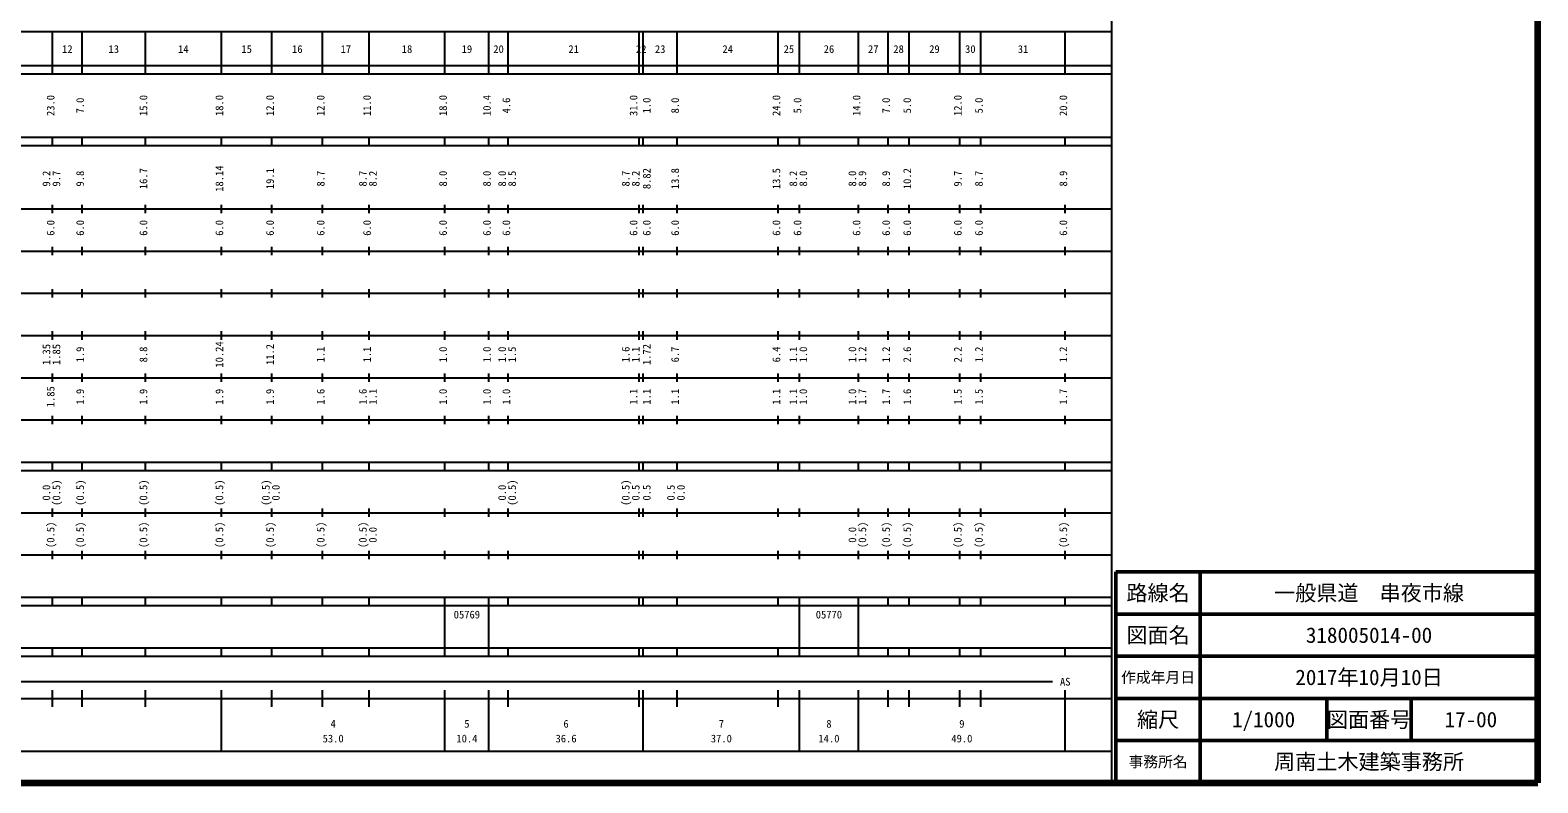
# Model space of a CAD drawing. Units: millimetres on the paper, enlarged 1000 times. Extents: x 40000 to 680000, y 20000 to 380000.
# Drawn here: x 322692 to 680000, y 20000 to 198357 of the extents above; entities that cross this region are included whole.
import ezdxf
from ezdxf.enums import TextEntityAlignment as Align

# ---------------------------------------------------------------- set-up
doc = ezdxf.new("R2010")
doc.units = ezdxf.units.MM
doc.header["$LTSCALE"] = 1000
for name, color, linetype, lineweight in [('M-TTL', 2, 'Continuous', 140), ('M-TTL-BAND', 7, 'Continuous', 25), ('M-TTL-FRAM', 2, 'Continuous', 50), ('M-TTL-LINE', 7, 'Continuous', 50)]:
    doc.layers.add(name, color=color, linetype=linetype, lineweight=lineweight)
doc.layers.add('M-TTL-TXT', color=7, linetype='Continuous')
doc.styles.add('ＭＳ ゴシック', font='')
doc.styles.get('ＭＳ ゴシック').set_extended_font_data('MS Gothic')

msp = doc.modelspace()

# ---------------------------------------------------------------- linework, layer by layer
at = {"layer": 'M-TTL'}
for p, q in [((680000, 20000), (680000, 380000)), ((40000, 20000), (680000, 20000))]:
    msp.add_line(p, q, dxfattribs=at)
at = {"layer": 'M-TTL-BAND'}
for p, q in [((579000, 20000), (579000, 370000)), ((68000, 198000), (579000, 198000)), ((328000, 188000), (328000, 198000)), ((335000, 188000), (335000, 198000)), ((350000, 188000), (350000, 198000)), ((368000, 188000), (368000, 198000)), ((380000, 188000), (380000, 198000)), ((392000, 188000), (392000, 198000)), ((403000, 188000), (403000, 198000)), ((421000, 188000), (421000, 198000)), ((431400, 188000), (431400, 198000)), ((436000, 188000), (436000, 198000)), ((467000, 188000), (467000, 198000)), ((468000, 188000), (468000, 198000)), ((476000, 188000), (476000, 198000)), ((500000, 188000), (500000, 198000)), ((505000, 188000), (505000, 198000)), ((519000, 188000), (519000, 198000)), ((526000, 188000), (526000, 198000)), ((531000, 188000), (531000, 198000)), ((543000, 188000), (543000, 198000)), ((548000, 188000), (548000, 198000)), ((568000, 188000), (568000, 198000)), ((40000, 190000), (579000, 190000)), ((40000, 188000), (579000, 188000)), ((40000, 173000), (579000, 173000)), ((328000, 171000), (328000, 173000)), ((335000, 171000), (335000, 173000)), ((350000, 171000), (350000, 173000)), ((368000, 171000), (368000, 173000)), ((380000, 171000), (380000, 173000)), ((392000, 171000), (392000, 173000)), ((403000, 171000), (403000, 173000)), ((421000, 171000), (421000, 173000)), ((431400, 171000), (431400, 173000)), ((436000, 171000), (436000, 173000)), ((467000, 171000), (467000, 173000)), ((468000, 171000), (468000, 173000)), ((476000, 171000), (476000, 173000)), ((500000, 171000), (500000, 173000)), ((505000, 171000), (505000, 173000)), ((519000, 171000), (519000, 173000)), ((526000, 171000), (526000, 173000)), ((531000, 171000), (531000, 173000)), ((543000, 171000), (543000, 173000)), ((548000, 171000), (548000, 173000)), ((568000, 171000), (568000, 173000)), ((40000, 171000), (579000, 171000)), ((40000, 156000), (579000, 156000)), ((328000, 155000), (328000, 157000)), ((335000, 155000), (335000, 157000)), ((350000, 155000), (350000, 157000)), ((368000, 155000), (368000, 157000)), ((380000, 155000), (380000, 157000)), ((392000, 155000), (392000, 157000)), ((403000, 155000), (403000, 157000)), ((421000, 155000), (421000, 157000)), ((431400, 155000), (431400, 157000)), ((436000, 155000), (436000, 157000)), ((467000, 155000), (467000, 157000)), ((468000, 155000), (468000, 157000)), ((476000, 155000), (476000, 157000)), ((500000, 155000), (500000, 157000)), ((505000, 155000), (505000, 157000)), ((519000, 155000), (519000, 157000)), ((526000, 155000), (526000, 157000)), ((531000, 155000), (531000, 157000)), ((543000, 155000), (543000, 157000)), ((548000, 155000), (548000, 157000)), ((568000, 155000), (568000, 157000)), ((328000, 145000), (328000, 147000)), ((335000, 145000), (335000, 147000)), ((350000, 145000), (350000, 147000)), ((368000, 145000), (368000, 147000)), ((380000, 145000), (380000, 147000)), ((392000, 145000), (392000, 147000)), ((403000, 145000), (403000, 147000)), ((421000, 145000), (421000, 147000)), ((431400, 145000), (431400, 147000)), ((436000, 145000), (436000, 147000)), ((467000, 145000), (467000, 147000)), ((468000, 145000), (468000, 147000)), ((476000, 145000), (476000, 147000)), ((500000, 145000), (500000, 147000)), ((505000, 145000), (505000, 147000)), ((519000, 145000), (519000, 147000)), ((526000, 145000), (526000, 147000)), ((531000, 145000), (531000, 147000)), ((543000, 145000), (543000, 147000)), ((548000, 145000), (548000, 147000)), ((568000, 145000), (568000, 147000)), ((46000, 146000), (579000, 146000)), ((52000, 136000), (579000, 136000)), ((328000, 135000), (328000, 137000)), ((335000, 135000), (335000, 137000)), ((350000, 135000), (350000, 137000)), ((368000, 135000), (368000, 137000)), ((380000, 135000), (380000, 137000)), ((392000, 135000), (392000, 137000)), ((403000, 135000), (403000, 137000)), ((421000, 135000), (421000, 137000)), ((431400, 135000), (431400, 137000)), ((436000, 135000), (436000, 137000)), ((467000, 135000), (467000, 137000)), ((468000, 135000), (468000, 137000)), ((476000, 135000), (476000, 137000)), ((500000, 135000), (500000, 137000)), ((505000, 135000), (505000, 137000)), ((519000, 135000), (519000, 137000)), ((526000, 135000), (526000, 137000)), ((531000, 135000), (531000, 137000)), ((543000, 135000), (543000, 137000)), ((548000, 135000), (548000, 137000)), ((568000, 135000), (568000, 137000)), ((46000, 126000), (579000, 126000)), ((328000, 125000), (328000, 127000)), ((335000, 125000), (335000, 127000)), ((350000, 125000), (350000, 127000)), ((368000, 125000), (368000, 127000)), ((380000, 125000), (380000, 127000)), ((392000, 125000), (392000, 127000)), ((403000, 125000), (403000, 127000)), ((421000, 125000), (421000, 127000)), ((431400, 125000), (431400, 127000)), ((436000, 125000), (436000, 127000)), ((467000, 125000), (467000, 127000)), ((468000, 125000), (468000, 127000)), ((476000, 125000), (476000, 127000)), ((500000, 125000), (500000, 127000)), ((505000, 125000), (505000, 127000)), ((519000, 125000), (519000, 127000)), ((526000, 125000), (526000, 127000)), ((531000, 125000), (531000, 127000)), ((543000, 125000), (543000, 127000)), ((548000, 125000), (548000, 127000)), ((568000, 125000), (568000, 127000)), ((52000, 116000), (579000, 116000)), ((328000, 115000), (328000, 117000)), ((335000, 115000), (335000, 117000)), ((350000, 115000), (350000, 117000)), ((368000, 115000), (368000, 117000)), ((380000, 115000), (380000, 117000)), ((392000, 115000), (392000, 117000)), ((403000, 115000), (403000, 117000)), ((421000, 115000), (421000, 117000)), ((431400, 115000), (431400, 117000)), ((436000, 115000), (436000, 117000)), ((467000, 115000), (467000, 117000)), ((468000, 115000), (468000, 117000)), ((476000, 115000), (476000, 117000)), ((500000, 115000), (500000, 117000)), ((505000, 115000), (505000, 117000)), ((519000, 115000), (519000, 117000)), ((526000, 115000), (526000, 117000)), ((531000, 115000), (531000, 117000)), ((543000, 115000), (543000, 117000)), ((548000, 115000), (548000, 117000)), ((568000, 115000), (568000, 117000)), ((46000, 106000), (579000, 106000)), ((328000, 105000), (328000, 107000)), ((335000, 105000), (335000, 107000)), ((350000, 105000), (350000, 107000)), ((368000, 105000), (368000, 107000)), ((380000, 105000), (380000, 107000)), ((392000, 105000), (392000, 107000)), ((403000, 105000), (403000, 107000)), ((421000, 105000), (421000, 107000)), ((431400, 105000), (431400, 107000)), ((436000, 105000), (436000, 107000)), ((467000, 105000), (467000, 107000)), ((468000, 105000), (468000, 107000)), ((476000, 105000), (476000, 107000)), ((500000, 105000), (500000, 107000)), ((505000, 105000), (505000, 107000)), ((519000, 105000), (519000, 107000)), ((526000, 105000), (526000, 107000)), ((531000, 105000), (531000, 107000)), ((543000, 105000), (543000, 107000)), ((548000, 105000), (548000, 107000)), ((568000, 105000), (568000, 107000)), ((40000, 96000), (579000, 96000)), ((40000, 94000), (579000, 94000)), ((328000, 94000), (328000, 96000)), ((335000, 94000), (335000, 96000)), ((350000, 94000), (350000, 96000)), ((368000, 94000), (368000, 96000)), ((380000, 94000), (380000, 96000)), ((392000, 94000), (392000, 96000)), ((403000, 94000), (403000, 96000)), ((421000, 94000), (421000, 96000)), ((431400, 94000), (431400, 96000)), ((436000, 94000), (436000, 96000)), ((467000, 94000), (467000, 96000)), ((468000, 94000), (468000, 96000)), ((476000, 94000), (476000, 96000)), ((500000, 94000), (500000, 96000)), ((505000, 94000), (505000, 96000)), ((519000, 94000), (519000, 96000)), ((526000, 94000), (526000, 96000)), ((531000, 94000), (531000, 96000)), ((543000, 94000), (543000, 96000)), ((548000, 94000), (548000, 96000)), ((568000, 94000), (568000, 96000)), ((49000, 84000), (579000, 84000)), ((328000, 83000), (328000, 85000)), ((335000, 83000), (335000, 85000)), ((350000, 83000), (350000, 85000)), ((368000, 83000), (368000, 85000)), ((380000, 83000), (380000, 85000)), ((392000, 83000), (392000, 85000)), ((403000, 83000), (403000, 85000)), ((421000, 83000), (421000, 85000)), ((431400, 83000), (431400, 85000)), ((436000, 83000), (436000, 85000)), ((467000, 83000), (467000, 85000)), ((468000, 83000), (468000, 85000)), ((476000, 83000), (476000, 85000)), ((500000, 83000), (500000, 85000)), ((505000, 83000), (505000, 85000)), ((519000, 83000), (519000, 85000)), ((526000, 83000), (526000, 85000)), ((531000, 83000), (531000, 85000)), ((543000, 83000), (543000, 85000)), ((548000, 83000), (548000, 85000)), ((568000, 83000), (568000, 85000)), ((40000, 74000), (579000, 74000)), ((328000, 73000), (328000, 75000)), ((335000, 73000), (335000, 75000)), ((350000, 73000), (350000, 75000)), ((368000, 73000), (368000, 75000)), ((380000, 73000), (380000, 75000)), ((392000, 73000), (392000, 75000)), ((403000, 73000), (403000, 75000)), ((421000, 73000), (421000, 75000)), ((431400, 73000), (431400, 75000)), ((436000, 73000), (436000, 75000)), ((467000, 73000), (467000, 75000)), ((468000, 73000), (468000, 75000)), ((476000, 73000), (476000, 75000)), ((500000, 73000), (500000, 75000)), ((505000, 73000), (505000, 75000)), ((519000, 73000), (519000, 75000)), ((526000, 73000), (526000, 75000)), ((531000, 73000), (531000, 75000)), ((543000, 73000), (543000, 75000)), ((548000, 73000), (548000, 75000)), ((568000, 73000), (568000, 75000)), ((40000, 64000), (579000, 64000)), ((40000, 62000), (579000, 62000)), ((328000, 62000), (328000, 64000)), ((335000, 62000), (335000, 64000)), ((350000, 62000), (350000, 64000)), ((368000, 62000), (368000, 64000)), ((380000, 62000), (380000, 64000)), ((392000, 62000), (392000, 64000)), ((403000, 62000), (403000, 64000)), ((421000, 62000), (421000, 64000)), ((421000, 52000), (421000, 62000)), ((431400, 62000), (431400, 64000)), ((431400, 52000), (431400, 62000)), ((436000, 62000), (436000, 64000)), ((467000, 62000), (467000, 64000)), ((468000, 62000), (468000, 64000)), ((476000, 62000), (476000, 64000)), ((500000, 62000), (500000, 64000)), ((505000, 62000), (505000, 64000)), ((505000, 52000), (505000, 62000)), ((519000, 62000), (519000, 64000)), ((519000, 52000), (519000, 62000)), ((526000, 62000), (526000, 64000)), ((531000, 62000), (531000, 64000)), ((543000, 62000), (543000, 64000)), ((548000, 62000), (548000, 64000)), ((568000, 62000), (568000, 64000)), ((40000, 52000), (579000, 52000)), ((328000, 50000), (328000, 52000)), ((335000, 50000), (335000, 52000)), ((350000, 50000), (350000, 52000)), ((368000, 50000), (368000, 52000)), ((380000, 50000), (380000, 52000)), ((392000, 50000), (392000, 52000)), ((403000, 50000), (403000, 52000)), ((421000, 50000), (421000, 52000)), ((431400, 50000), (431400, 52000)), ((436000, 50000), (436000, 52000)), ((467000, 50000), (467000, 52000)), ((468000, 50000), (468000, 52000)), ((476000, 50000), (476000, 52000)), ((500000, 50000), (500000, 52000)), ((505000, 50000), (505000, 52000)), ((519000, 50000), (519000, 52000)), ((526000, 50000), (526000, 52000)), ((531000, 50000), (531000, 52000)), ((543000, 50000), (543000, 52000)), ((548000, 50000), (548000, 52000)), ((568000, 50000), (568000, 52000)), ((40000, 50000), (579000, 50000)), ((71000, 44000), (565000, 44000)), ((40000, 40000), (579000, 40000)), ((328000, 38000), (328000, 42000)), ((335000, 38000), (335000, 42000)), ((350000, 38000), (350000, 42000)), ((368000, 27500), (368000, 42000)), ((380000, 38000), (380000, 42000)), ((392000, 38000), (392000, 42000)), ((403000, 38000), (403000, 42000)), ((421000, 27500), (421000, 42000)), ((431400, 27500), (431400, 42000)), ((436000, 38000), (436000, 42000)), ((467000, 38000), (467000, 42000)), ((468000, 27500), (468000, 42000)), ((476000, 38000), (476000, 42000)), ((500000, 38000), (500000, 42000)), ((505000, 27500), (505000, 42000)), ((519000, 27500), (519000, 42000)), ((526000, 38000), (526000, 42000)), ((531000, 38000), (531000, 42000)), ((543000, 38000), (543000, 42000)), ((548000, 38000), (548000, 42000)), ((568000, 27500), (568000, 42000)), ((68000, 27500), (579000, 27500))]:
    msp.add_line(p, q, dxfattribs=at)
at = {"layer": 'M-TTL-FRAM'}
for p, q in [((680000, 70000), (580000, 70000)), ((580000, 70000), (580000, 20000))]:
    msp.add_line(p, q, dxfattribs=at)
at = {"layer": 'M-TTL-LINE'}
for p, q in [((600000, 70000), (600000, 20000)), ((680000, 60000), (580000, 60000)), ((680000, 50000), (580000, 50000)), ((680000, 40000), (580000, 40000)), ((630000, 40000), (630000, 30000)), ((650000, 40000), (650000, 30000)), ((680000, 30000), (580000, 30000))]:
    msp.add_line(p, q, dxfattribs=at)

# ---------------------------------------------------------------- texts
at = {"layer": 'M-TTL-BAND', "style": 'ＭＳ ゴシック'}
for s, p in [('12', (331500, 192405)), ('13', (342500, 192405)), ('14', (359000, 192405)), ('15', (374000, 192405)), ('16', (386000, 192405)), ('17', (397500, 192405)), ('18', (412000, 192405)), ('19', (426200, 192405)), ('20', (433700, 192405)), ('21', (451500, 192405)), ('22', (467500, 192405)), ('23', (472000, 192405)), ('24', (488000, 192405)), ('25', (502500, 192405)), ('26', (512000, 192405)), ('27', (522500, 192405)), ('28', (528500, 192405)), ('29', (537000, 192405)), ('30', (545500, 192405)), ('31', (558000, 192405)), ('AS', (568000, 42500)), ('4', (394500, 32523)), ('5', (426200, 32523)), ('6', (449700, 32523)), ('7', (486500, 32523)), ('8', (512000, 32523)), ('9', (543500, 32523)), ('53.0', (394500, 29033)), ('10.4', (426200, 29033)), ('36.6', (449700, 29033)), ('37.0', (486500, 29033)), ('14.0', (512000, 29033)), ('49.0', (543500, 29033))]:
    msp.add_text(s, height=1833, dxfattribs=at).set_placement(p, align=Align.BOTTOM_CENTER)
for s, p in [('23.0', (329000, 180500)), ('7.0', (336000, 180500)), ('15.0', (351000, 180500)), ('18.0', (369000, 180500)), ('12.0', (381000, 180500)), ('12.0', (393000, 180500)), ('11.0', (404000, 180500)), ('18.0', (422000, 180500)), ('10.4', (432400, 180500)), ('4.6', (437000, 180500)), ('31.0', (467144, 180500)), ('1.0', (470274, 180500)), ('8.0', (477000, 180500)), ('24.0', (501000, 180500)), ('5.0', (506000, 180500)), ('14.0', (520000, 180500)), ('7.0', (527000, 180500)), ('5.0', (532000, 180500)), ('12.0', (544000, 180500)), ('5.0', (549000, 180500)), ('20.0', (569000, 180500)), ('9.2', (328000, 163174)), ('9.7', (330370, 163174)), ('9.8', (336000, 163174)), ('16.7', (351000, 163174)), ('18.14', (369000, 163174)), ('19.1', (381000, 163174)), ('8.7', (393000, 163174)), ('8.7', (403000, 163174)), ('8.2', (405370, 163174)), ('8.0', (422000, 163174)), ('8.0', (432400, 163174)), ('8.0', (436000, 163174)), ('8.5', (438370, 163174)), ('8.7', (465289, 163174)), ('8.2', (467659, 163174)), ('8.82', (470274, 163174)), ('13.8', (477000, 163174)), ('13.5', (501000, 163174)), ('8.2', (505000, 163174)), ('8.0', (507370, 163174)), ('8.0', (519000, 163174)), ('8.9', (521370, 163174)), ('8.9', (527000, 163174)), ('10.2', (532000, 163174)), ('9.7', (544000, 163174)), ('8.7', (549000, 163174)), ('8.9', (569000, 163174)), ('6.0', (329000, 151500)), ('6.0', (336000, 151500)), ('6.0', (351000, 151500)), ('6.0', (369000, 151500)), ('6.0', (381000, 151500)), ('6.0', (393000, 151500)), ('6.0', (404000, 151500)), ('6.0', (422000, 151500)), ('6.0', (432400, 151500)), ('6.0', (437000, 151500)), ('6.0', (467144, 151500)), ('6.0', (470274, 151500)), ('6.0', (477000, 151500)), ('6.0', (501000, 151500)), ('6.0', (506000, 151500)), ('6.0', (520000, 151500)), ('6.0', (527000, 151500)), ('6.0', (532000, 151500)), ('6.0', (544000, 151500)), ('6.0', (549000, 151500)), ('6.0', (569000, 151500)), ('1.35', (328000, 121500)), ('1.85', (330370, 121500)), ('1.9', (336000, 121500)), ('8.8', (351000, 121500)), ('10.24', (369000, 121500)), ('11.2', (381000, 121500)), ('1.1', (393000, 121500)), ('1.1', (404000, 121500)), ('1.0', (422000, 121500)), ('1.0', (432400, 121500)), ('1.0', (436000, 121500)), ('1.5', (438370, 121500)), ('1.6', (465289, 121500)), ('1.1', (467659, 121500)), ('1.72', (470274, 121500)), ('6.7', (477000, 121500)), ('6.4', (501000, 121500)), ('1.1', (505000, 121500)), ('1.0', (507370, 121500)), ('1.0', (519000, 121500)), ('1.2', (521370, 121500)), ('1.2', (527000, 121500)), ('2.6', (532000, 121500)), ('2.2', (544000, 121500)), ('1.2', (549000, 121500)), ('1.2', (569000, 121500)), ('1.85', (329000, 111500)), ('1.9', (336000, 111500)), ('1.9', (351000, 111500)), ('1.9', (369000, 111500)), ('1.9', (381000, 111500)), ('1.6', (393000, 111500)), ('1.6', (403000, 111500)), ('1.1', (405370, 111500)), ('1.0', (422000, 111500)), ('1.0', (432400, 111500)), ('1.0', (437000, 111500)), ('1.1', (467144, 111500)), ('1.1', (470274, 111500)), ('1.1', (477000, 111500)), ('1.1', (501000, 111500)), ('1.1', (505000, 111500)), ('1.0', (507370, 111500)), ('1.0', (519000, 111500)), ('1.7', (521370, 111500)), ('1.7', (527000, 111500)), ('1.6', (532000, 111500)), ('1.5', (544000, 111500)), ('1.5', (549000, 111500)), ('1.7', (569000, 111500)), ('0.0', (328000, 88764)), ('(0.5)', (330370, 88764)), ('(0.5)', (336000, 88764)), ('(0.5)', (351000, 88764)), ('(0.5)', (369000, 88764)), ('(0.5)', (380000, 88764)), ('0.0', (382370, 88764)), ('0.0', (436000, 88764)), ('(0.5)', (438370, 88764)), ('(0.5)', (465289, 88764)), ('0.5', (467659, 88764)), ('0.5', (470274, 88764)), ('0.5', (476000, 88764)), ('0.0', (478370, 88764)), ('(0.5)', (329000, 78764)), ('(0.5)', (336000, 78764)), ('(0.5)', (351000, 78764)), ('(0.5)', (369000, 78764)), ('(0.5)', (381000, 78764)), ('(0.5)', (393000, 78764)), ('(0.5)', (403000, 78764)), ('0.0', (405370, 78764)), ('0.0', (519000, 78764)), ('(0.5)', (521370, 78764)), ('(0.5)', (527000, 78764)), ('(0.5)', (532000, 78764)), ('(0.5)', (544000, 78764)), ('(0.5)', (549000, 78764)), ('(0.5)', (569000, 78764))]:
    msp.add_text(s, height=1833, rotation=90, dxfattribs=at).set_placement(p, align=Align.BOTTOM_CENTER)
for s, p in [('05769', (423075, 58405)), ('05770', (508875, 58405))]:
    msp.add_text(s, height=1833, dxfattribs=at).set_placement(p, align=Align.BOTTOM_LEFT)
at = {"layer": 'M-TTL-TXT', "style": 'ＭＳ ゴシック'}
for s, height, p in [('路線名', 3666, (590000, 65000)), ('路線名', 3666, (590000, 65000)), ('一般県道\u3000串夜市線', 3666, (640000, 65000)), ('図面名', 3666, (590000, 55000)), ('図面名', 3666, (590000, 55000)), ('318005014-00', 3666, (640000, 55000)), ('作成年月日', 2566, (590000, 45000)), ('作成年月日', 2566, (590000, 45000)), ('2017年10月10日', 3666, (640000, 45000)), ('縮尺', 3666, (590000, 35000)), ('縮尺', 3666, (590000, 35000)), ('1/1000', 3666, (615000, 35000)), ('図面番号', 3666, (640000, 35000)), ('図面番号', 3666, (640000, 35000)), ('17-00', 3666, (664125, 35000)), ('事務所名', 2566, (590000, 25000)), ('事務所名', 2566, (590000, 25000)), ('周南土木建築事務所', 3666, (640000, 25000))]:
    msp.add_text(s, height=height, dxfattribs=at).set_placement(p, align=Align.MIDDLE_CENTER)

doc.saveas('drawing.dxf')
